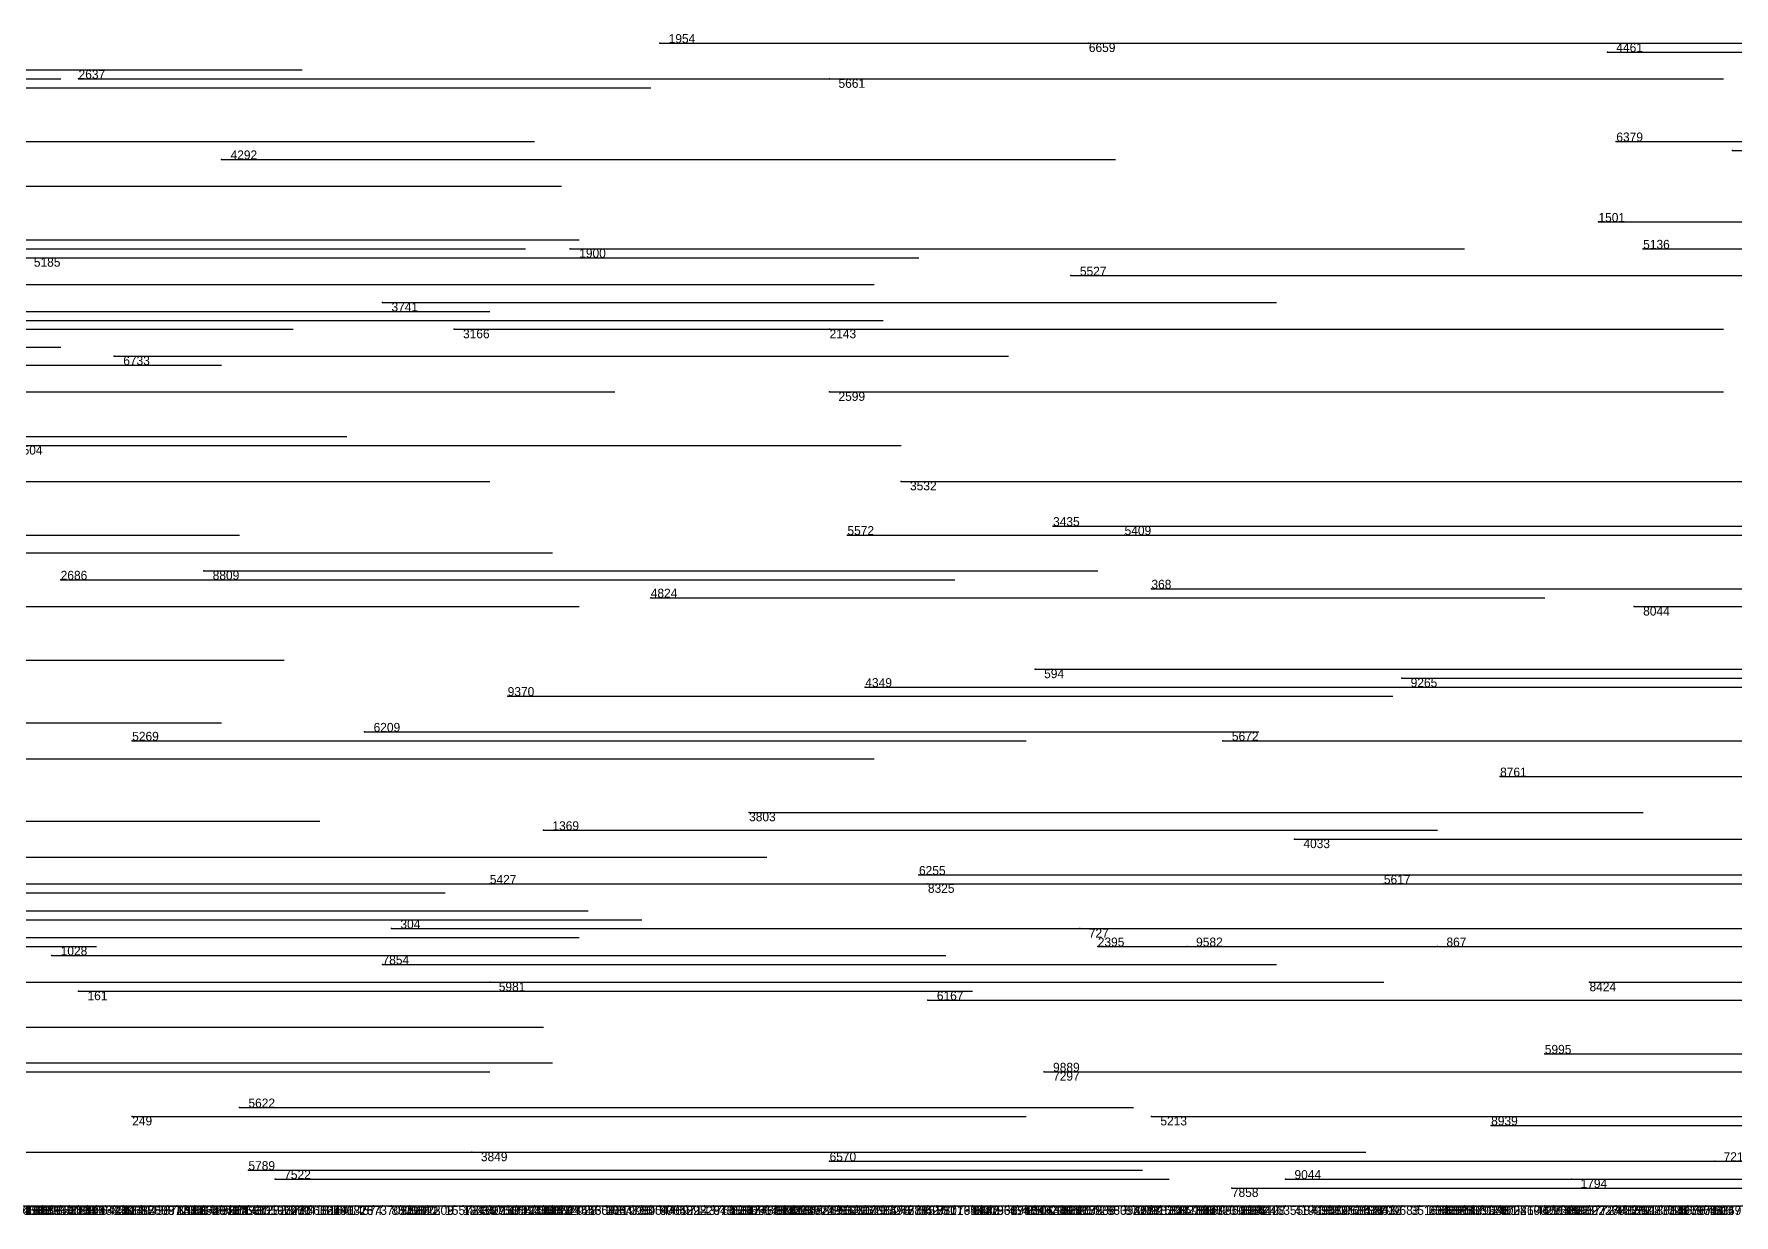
# Model space of a CAD drawing. Extents: x 0 to 1.1, y 0 to 1.
# Drawn here: x 0.765 to 0.9552, y -0.001 to 0.131 of the extents above; entities that cross this region are included whole.
import ezdxf

# ---------------------------------------------------------------- set-up
doc = ezdxf.new("R2010")
doc.units = 0
for name, color, linetype in [('Normals', 1, 'CONTINUOUS'), ('Source_points', 5, 'CONTINUOUS'), ('Text', 3, 'CONTINUOUS')]:
    doc.layers.add(name, color=color, linetype=linetype)

msp = doc.modelspace()

# ---------------------------------------------------------------- linework, layer by layer
at = {"layer": 'Normals', "color": 1}
for p, q in [((0.835, 0.13), (0.935, 0.13)), ((0.883, 0.13), (0.983, 0.13)), ((0.941, 0.129), (1.041, 0.129)), ((0.668, 0.126, 1), (0.768, 0.126, 1)), ((0.695, 0.127, 1), (0.795, 0.127, 1)), ((0.77, 0.126), (0.87, 0.126)), ((0.854, 0.126, 1), (0.954, 0.126, 1)), ((0.734, 0.125), (0.834, 0.125)), ((0.721, 0.119, 1), (0.821, 0.119, 1)), ((0.942, 0.119, 1), (1.042, 0.119, 1)), ((0.955, 0.118, 1), (1.055, 0.118, 1)), ((0.786, 0.117, 1), (0.886, 0.117, 1)), ((0.724, 0.114, 1), (0.824, 0.114, 1)), ((0.94, 0.11, 1), (1.04, 0.11, 1)), ((0.72, 0.107), (0.82, 0.107)), ((0.726, 0.108, 1), (0.826, 0.108, 1)), ((0.825, 0.107), (0.925, 0.107)), ((0.945, 0.107, 1), (1.045, 0.107, 1)), ((0.758, 0.106, 1), (0.858, 0.106, 1)), ((0.764, 0.106, 1), (0.864, 0.106, 1)), ((0.759, 0.103), (0.859, 0.103)), ((0.881, 0.104, 1), (0.981, 0.104, 1)), ((0.804, 0.101), (0.904, 0.101)), ((0.684, 0.099, 1), (0.784, 0.099, 1)), ((0.716, 0.1, 1), (0.816, 0.1, 1)), ((0.753, 0.099, 1), (0.853, 0.099, 1)), ((0.76, 0.099, 1), (0.86, 0.099, 1)), ((0.694, 0.098, 1), (0.794, 0.098, 1)), ((0.812, 0.098), (0.912, 0.098)), ((0.854, 0.098), (0.954, 0.098)), ((0.668, 0.096), (0.768, 0.096)), ((0.686, 0.094), (0.786, 0.094)), ((0.774, 0.095, 1), (0.874, 0.095, 1)), ((0.73, 0.091, 1), (0.83, 0.091, 1)), ((0.854, 0.091), (0.954, 0.091)), ((0.666, 0.086), (0.766, 0.086)), ((0.7, 0.086), (0.8, 0.086)), ((0.7, 0.085), (0.8, 0.085)), ((0.762, 0.085), (0.862, 0.085)), ((0.716, 0.081), (0.816, 0.081)), ((0.862, 0.081), (0.962, 0.081)), ((0.688, 0.075, 1), (0.788, 0.075, 1)), ((0.856, 0.075, 1), (0.956, 0.075, 1)), ((0.879, 0.076), (0.979, 0.076)), ((0.887, 0.075, 1), (0.987, 0.075, 1)), ((0.723, 0.073), (0.823, 0.073)), ((0.784, 0.071), (0.884, 0.071)), ((0.768, 0.07), (0.868, 0.07)), ((0.89, 0.069), (0.99, 0.069)), ((0.726, 0.067), (0.826, 0.067)), ((0.834, 0.068), (0.934, 0.068)), ((0.944, 0.067), (1.044, 0.067)), ((0.693, 0.061, 1), (0.793, 0.061, 1)), ((0.877, 0.06, 1), (0.977, 0.06, 1)), ((0.918, 0.059, 1), (1.018, 0.059, 1)), ((0.858, 0.058, 1), (0.958, 0.058, 1)), ((0.818, 0.057, 1), (0.917, 0.057, 1)), ((0.686, 0.054), (0.786, 0.054)), ((0.776, 0.052, 1), (0.876, 0.052, 1)), ((0.802, 0.053, 1), (0.902, 0.053, 1)), ((0.898, 0.052, 1), (0.998, 0.052, 1)), ((0.688, 0.05), (0.788, 0.05)), ((0.759, 0.05), (0.859, 0.05)), ((0.929, 0.048, 1), (1.029, 0.048, 1)), ((0.845, 0.044, 1), (0.945, 0.044, 1)), ((0.697, 0.043), (0.797, 0.043)), ((0.822, 0.042, 1), (0.922, 0.042, 1)), ((0.906, 0.041), (1.006, 0.041)), ((0.671, 0.039, 1), (0.771, 0.039, 1)), ((0.747, 0.039), (0.847, 0.039)), ((0.864, 0.037, 1), (0.964, 0.037, 1)), ((0.686, 0.035), (0.786, 0.035)), ((0.711, 0.035, 1), (0.811, 0.035, 1)), ((0.72, 0.036, 1), (0.82, 0.036, 1)), ((0.816, 0.036, 1), (0.915, 0.036, 1)), ((0.865, 0.036, 1), (0.965, 0.036, 1)), ((0.916, 0.036, 1), (1.016, 0.036, 1)), ((0.727, 0.033, 1), (0.827, 0.033, 1)), ((0.733, 0.032), (0.833, 0.032)), ((0.805, 0.031, 1), (0.905, 0.031, 1)), ((0.882, 0.031), (0.982, 0.031)), ((0.672, 0.029), (0.772, 0.029)), ((0.726, 0.03, 1), (0.826, 0.03, 1)), ((0.884, 0.029), (0.984, 0.029)), ((0.894, 0.029, 1), (0.994, 0.029, 1)), ((0.922, 0.029, 1), (1.022, 0.029, 1)), ((0.767, 0.028), (0.867, 0.028)), ((0.804, 0.027, 1), (0.904, 0.027, 1)), ((0.668, 0.025, 1), (0.768, 0.025, 1)), ((0.736, 0.025, 1), (0.836, 0.025, 1)), ((0.816, 0.025, 1), (0.916, 0.025, 1)), ((0.939, 0.025), (1.039, 0.025)), ((0.77, 0.024, 1), (0.87, 0.024, 1)), ((0.865, 0.023, 1), (0.965, 0.023, 1)), ((0.722, 0.02, 1), (0.822, 0.02, 1)), ((0.723, 0.016, 1), (0.823, 0.016, 1)), ((0.934, 0.017, 1), (1.034, 0.017, 1)), ((0.716, 0.015, 1), (0.816, 0.015, 1)), ((0.878, 0.015), (0.978, 0.015)), ((0.878, 0.015, 1), (0.978, 0.015, 1)), ((0.776, 0.01), (0.876, 0.01)), ((0.788, 0.011, 1), (0.888, 0.011, 1)), ((0.89, 0.01), (0.99, 0.01)), ((0.928, 0.009), (1.028, 0.009)), ((0.717, 0.006, 1), (0.817, 0.006, 1)), ((0.814, 0.006), (0.914, 0.006)), ((0.789, 0.004), (0.889, 0.004)), ((0.854, 0.005), (0.954, 0.005)), ((0.953, 0.005, 1), (1.053, 0.005, 1)), ((0.792, 0.003, 1), (0.892, 0.003, 1)), ((0.899, 0.002), (0.999, 0.002)), ((0.905, 0.003, 1), (1.005, 0.003, 1)), ((0.937, 0.003, 1), (1.037, 0.003, 1)), ((0.668, 0, 0.922), (0.768, 0, 0.922)), ((0.668, 0, 0.13), (0.768, 0, 0.13)), ((0.67, 0, 0.613), (0.77, 0, 0.613)), ((0.67, 0, 0.042), (0.77, 0, 0.042)), ((0.67, 0, 0.124), (0.77, 0, 0.124)), ((0.672, 0, 0.878), (0.772, 0, 0.878)), ((0.673, 0, 0.191), (0.773, 0, 0.191)), ((0.673, 0, 0.089), (0.773, 0, 0.089)), ((0.674, 0, 0.195), (0.774, 0, 0.195)), ((0.674, 0, 0.85), (0.774, 0, 0.85)), ((0.677, 0, 0.322), (0.777, 0, 0.322)), ((0.677, 0, 0.583), (0.777, 0, 0.583)), ((0.678, 0, 0.497), (0.778, 0, 0.497)), ((0.678, 0, 0.749), (0.778, 0, 0.749)), ((0.678, 0, 0.934), (0.778, 0, 0.934)), ((0.678, 0, 0.804), (0.778, 0, 0.804)), ((0.679, 0, 0.212), (0.779, 0, 0.212)), ((0.679, 0, 0.81), (0.779, 0, 0.81)), ((0.679, 0, 0.52), (0.779, 0, 0.52)), ((0.68, 0, 0.489), (0.78, 0, 0.489)), ((0.681, 0, 0.852), (0.781, 0, 0.852)), ((0.682, 0, 0.508), (0.782, 0, 0.508)), ((0.683, 0, 0.408), (0.783, 0, 0.408)), ((0.683, 0, 0.608), (0.783, 0, 0.608)), ((0.683, 0, 0.144), (0.783, 0, 0.144)), ((0.685, 0, 0.741), (0.785, 0, 0.741)), ((0.685, 0, 0.821), (0.785, 0, 0.821)), ((0.686, 0, 0.679), (0.786, 0, 0.679)), ((0.686, 0, 0.421), (0.786, 0, 0.421)), ((0.687, 0, 0.363), (0.787, 0, 0.363)), ((0.688, 0, 0.357), (0.788, 0, 0.357)), ((0.688, 0, 0.753), (0.788, 0, 0.753)), ((0.689, 0, 0.274), (0.789, 0, 0.274)), ((0.689, 0, 0.484), (0.789, 0, 0.484)), ((0.69, 0, 0.863), (0.79, 0, 0.863)), ((0.692, 0, 0.298), (0.791, 0, 0.298)), ((0.695, 0, 0.811), (0.795, 0, 0.811)), ((0.696, 0, 0.442), (0.796, 0, 0.442)), ((0.696, 0, 0.267), (0.795, 0, 0.267)), ((0.697, 0, 0.617), (0.797, 0, 0.617)), ((0.697, 0, 0.227), (0.797, 0, 0.227)), ((0.698, 0, 0.196), (0.798, 0, 0.196)), ((0.698, 0, 0.991), (0.798, 0, 0.991)), ((0.698, 0, 0.502), (0.798, 0, 0.502)), ((0.698, 0, 0.518), (0.798, 0, 0.518)), ((0.698, 0, 0.346), (0.798, 0, 0.346)), ((0.698, 0, 0.854), (0.798, 0, 0.854)), ((0.699, 0, 0.044), (0.799, 0, 0.044)), ((0.702, 0, 0.168), (0.801, 0, 0.168)), ((0.702, 0, 0.64), (0.802, 0, 0.64)), ((0.704, 0, 0.852), (0.804, 0, 0.852)), ((0.704, 0, 0.255), (0.804, 0, 0.255)), ((0.704, 0, 0.307), (0.804, 0, 0.307)), ((0.707, 0, 0.498), (0.807, 0, 0.498)), ((0.707, 0, 0.586), (0.806, 0, 0.586)), ((0.707, 0, 0.006), (0.806, 0, 0.006)), ((0.707, 0, 0.664), (0.807, 0, 0.664)), ((0.709, 0, 0.966), (0.809, 0, 0.966)), ((0.709, 0, 0.955), (0.809, 0, 0.955)), ((0.709, 0, 0.682), (0.809, 0, 0.682)), ((0.71, 0, 0.694), (0.809, 0, 0.694)), ((0.71, 0, 0.379), (0.809, 0, 0.379)), ((0.711, 0, 0.408), (0.811, 0, 0.408)), ((0.712, 0, 0.351), (0.812, 0, 0.351)), ((0.712, 0, 0.611), (0.812, 0, 0.611)), ((0.712, 0, 0.414), (0.812, 0, 0.414)), ((0.712, 0, 0.262), (0.812, 0, 0.262)), ((0.713, 0, 0.125), (0.813, 0, 0.125)), ((0.713, 0, 0.809), (0.812, 0, 0.809)), ((0.714, 0, 0.461), (0.814, 0, 0.461)), ((0.715, 0, 0.591), (0.815, 0, 0.591)), ((0.715, 0, 0.445), (0.815, 0, 0.445)), ((0.715, 0, 0.316), (0.815, 0, 0.316)), ((0.718, 0, 0.471), (0.818, 0, 0.471)), ((0.719, 0, 0.274), (0.819, 0, 0.274)), ((0.72, 0, 0.163), (0.82, 0, 0.163)), ((0.72, 0, 0.044), (0.82, 0, 0.044)), ((0.721, 0, 0.003), (0.821, 0, 0.003)), ((0.723, 0, 0.758), (0.823, 0, 0.758)), ((0.724, 0, 0.15), (0.824, 0, 0.15)), ((0.726, 0, 0.467), (0.826, 0, 0.467)), ((0.727, 0, 0.914), (0.827, 0, 0.914)), ((0.727, 0, 0.332), (0.827, 0, 0.332)), ((0.727, 0, 0.52), (0.827, 0, 0.52)), ((0.727, 0, 0.394), (0.827, 0, 0.394)), ((0.728, 0, 0.469), (0.828, 0, 0.469)), ((0.729, 0, 0.406), (0.829, 0, 0.406)), ((0.73, 0, 0.859), (0.83, 0, 0.859)), ((0.731, 0, 0.65), (0.831, 0, 0.65)), ((0.731, 0, 0.516), (0.831, 0, 0.516)), ((0.732, 0, 0.629), (0.832, 0, 0.629)), ((0.732, 0, 0.534), (0.832, 0, 0.534)), ((0.733, 0, 0.264), (0.833, 0, 0.264)), ((0.733, 0, 0.362), (0.833, 0, 0.362)), ((0.734, 0, 0.986), (0.834, 0, 0.986)), ((0.734, 0, 0.637), (0.834, 0, 0.637)), ((0.735, 0, 0.923), (0.835, 0, 0.923)), ((0.735, 0, 0.401), (0.835, 0, 0.401)), ((0.736, 0, 0.594), (0.836, 0, 0.594)), ((0.736, 0, 0.93), (0.836, 0, 0.93)), ((0.736, 0, 0.907), (0.836, 0, 0.907)), ((0.737, 0, 0.084), (0.837, 0, 0.084)), ((0.738, 0, 0.361), (0.838, 0, 0.361)), ((0.738, 0, 0.648), (0.838, 0, 0.648)), ((0.738, 0, 0.859), (0.838, 0, 0.859)), ((0.739, 0, 0.554), (0.839, 0, 0.554)), ((0.74, 0, 0.172), (0.84, 0, 0.172)), ((0.743, 0, 0.995), (0.843, 0, 0.995)), ((0.743, 0, 0.174), (0.843, 0, 0.174)), ((0.743, 0, 0.809), (0.843, 0, 0.809)), ((0.743, 0, 0.918), (0.843, 0, 0.918)), ((0.743, 0, 0.625), (0.843, 0, 0.625)), ((0.745, 0, 0.849), (0.845, 0, 0.849)), ((0.745, 0, 0.732), (0.845, 0, 0.732)), ((0.745, 0, 0.595), (0.845, 0, 0.595)), ((0.745, 0, 0.779), (0.845, 0, 0.779)), ((0.746, 0, 0.968), (0.846, 0, 0.968)), ((0.748, 0, 0.236), (0.848, 0, 0.236)), ((0.748, 0, 0.844), (0.848, 0, 0.844)), ((0.75, 0, 0.184), (0.85, 0, 0.184)), ((0.75, 0, 0.976), (0.85, 0, 0.976)), ((0.75, 0, 0.441), (0.85, 0, 0.441)), ((0.751, 0, 0.708), (0.851, 0, 0.708)), ((0.751, 0, 0.851), (0.851, 0, 0.851)), ((0.752, 0, 0.366), (0.852, 0, 0.366)), ((0.752, 0, 0.356), (0.852, 0, 0.356)), ((0.753, 0, 0.054), (0.853, 0, 0.054)), ((0.757, 0, 0.54), (0.857, 0, 0.54)), ((0.757, 0, 0.947), (0.857, 0, 0.947)), ((0.758, 0, 0.927), (0.858, 0, 0.927)), ((0.759, 0, 0.424), (0.859, 0, 0.424)), ((0.759, 0, 0.329), (0.859, 0, 0.329)), ((0.76, 0, 0.274), (0.86, 0, 0.274)), ((0.76, 0, 0.128), (0.86, 0, 0.128)), ((0.761, 0, 0.228), (0.861, 0, 0.228)), ((0.761, 0, 0.852), (0.861, 0, 0.852)), ((0.762, 0, 0.736), (0.862, 0, 0.736)), ((0.762, 0, 0.257), (0.862, 0, 0.257)), ((0.762, 0, 0.831), (0.862, 0, 0.831)), ((0.763, 0, 0.792), (0.863, 0, 0.792)), ((0.763, 0, 0.848), (0.863, 0, 0.848)), ((0.764, 0, 0.438), (0.864, 0, 0.438)), ((0.764, 0, 0.192), (0.864, 0, 0.192)), ((0.765, 0, 0.57), (0.865, 0, 0.57)), ((0.765, 0, 0.047), (0.865, 0, 0.047)), ((0.765, 0, 0.63), (0.865, 0, 0.63)), ((0.766, 0, 0.436), (0.866, 0, 0.436)), ((0.766, 0, 0.157), (0.866, 0, 0.157)), ((0.766, 0, 0.648), (0.866, 0, 0.648)), ((0.766, 0, 0.204), (0.866, 0, 0.204)), ((0.767, 0, 0.186), (0.867, 0, 0.186)), ((0.767, 0, 0.201), (0.867, 0, 0.201)), ((0.768, 0, 0.683), (0.868, 0, 0.683)), ((0.769, 0, 0.036), (0.869, 0, 0.036)), ((0.769, 0, 0.629), (0.869, 0, 0.629)), ((0.769, 0, 0.54), (0.869, 0, 0.54)), ((0.769, 0, 0.491), (0.869, 0, 0.491)), ((0.769, 0, 0.618), (0.869, 0, 0.618)), ((0.77, 0, 0.32), (0.87, 0, 0.32)), ((0.771, 0, 0.394), (0.871, 0, 0.394)), ((0.772, 0, 0.415), (0.872, 0, 0.415)), ((0.773, 0, 0.067), (0.873, 0, 0.067)), ((0.773, 0, 0.518), (0.873, 0, 0.518)), ((0.773, 0, 0.81), (0.873, 0, 0.81)), ((0.773, 0, 0.324), (0.873, 0, 0.324)), ((0.774, 0, 0.674), (0.874, 0, 0.674)), ((0.775, 0, 0.721), (0.875, 0, 0.721)), ((0.777, 0, 0.521), (0.877, 0, 0.521)), ((0.777, 0, 0.263), (0.877, 0, 0.263)), ((0.777, 0, 0.668), (0.877, 0, 0.668)), ((0.778, 0, 0.1), (0.878, 0, 0.1)), ((0.779, 0, 0.958), (0.879, 0, 0.958)), ((0.779, 0, 0.723), (0.879, 0, 0.723)), ((0.78, 0, 0.037), (0.88, 0, 0.037)), ((0.78, 0, 0.588), (0.88, 0, 0.588)), ((0.78, 0, 0.009), (0.88, 0, 0.009)), ((0.78, 0, 0.717), (0.88, 0, 0.717)), ((0.78, 0, 0.621), (0.88, 0, 0.621)), ((0.781, 0, 0.188), (0.881, 0, 0.188)), ((0.781, 0, 0.787), (0.881, 0, 0.787)), ((0.782, 0, 0.068), (0.882, 0, 0.068)), ((0.782, 0, 0.342), (0.882, 0, 0.342)), ((0.783, 0, 0.268), (0.883, 0, 0.268)), ((0.784, 0, 0.28), (0.884, 0, 0.28)), ((0.784, 0, 0.908), (0.884, 0, 0.908)), ((0.785, 0, 0.599), (0.885, 0, 0.599)), ((0.785, 0, 0.96), (0.885, 0, 0.96)), ((0.785, 0, 0.327), (0.885, 0, 0.327)), ((0.786, 0, 0.749), (0.886, 0, 0.749)), ((0.786, 0, 0.642), (0.886, 0, 0.642)), ((0.786, 0, 0.919), (0.886, 0, 0.919)), ((0.786, 0, 0.285), (0.886, 0, 0.285)), ((0.787, 0, 0.105), (0.887, 0, 0.105)), ((0.788, 0, 0.154), (0.888, 0, 0.154)), ((0.789, 0, 0.49), (0.889, 0, 0.49)), ((0.789, 0, 0.613), (0.889, 0, 0.613)), ((0.79, 0, 0.118), (0.89, 0, 0.118)), ((0.79, 0, 0.196), (0.89, 0, 0.196)), ((0.792, 0, 0.038), (0.892, 0, 0.038)), ((0.792, 0, 0.081), (0.892, 0, 0.081)), ((0.792, 0, 0.694), (0.892, 0, 0.694)), ((0.793, 0, 0.023), (0.893, 0, 0.023)), ((0.794, 0, 0.65), (0.894, 0, 0.65)), ((0.795, 0, 0.088), (0.895, 0, 0.088)), ((0.796, 0, 0.917), (0.896, 0, 0.917)), ((0.796, 0, 0.238), (0.896, 0, 0.238)), ((0.797, 0, 0.924), (0.897, 0, 0.924)), ((0.797, 0, 0.059), (0.897, 0, 0.059)), ((0.797, 0, 0.626), (0.897, 0, 0.626)), ((0.797, 0, 0.478), (0.897, 0, 0.478)), ((0.799, 0, 0.855), (0.899, 0, 0.855)), ((0.799, 0, 0.4), (0.899, 0, 0.4)), ((0.801, 0, 0.962), (0.901, 0, 0.962)), ((0.803, 0, 0.714), (0.903, 0, 0.714)), ((0.804, 0, 0.488), (0.904, 0, 0.488)), ((0.804, 0, 0.466), (0.904, 0, 0.466)), ((0.805, 0, 0.075), (0.905, 0, 0.075)), ((0.805, 0, 0.665), (0.905, 0, 0.665)), ((0.805, 0, 0.334), (0.905, 0, 0.334)), ((0.806, 0, 0.811), (0.906, 0, 0.811)), ((0.806, 0, 0.005), (0.906, 0, 0.005)), ((0.807, 0, 0.335), (0.907, 0, 0.335)), ((0.807, 0, 0.262), (0.907, 0, 0.262)), ((0.809, 0, 0.357), (0.909, 0, 0.357)), ((0.809, 0, 0.463), (0.909, 0, 0.463)), ((0.811, 0, 0.182), (0.911, 0, 0.182)), ((0.812, 0, 0.784), (0.912, 0, 0.784)), ((0.813, 0, 0.453), (0.913, 0, 0.453)), ((0.813, 0, 0.494), (0.913, 0, 0.494)), ((0.814, 0, 0.214), (0.914, 0, 0.214)), ((0.814, 0, 0.836), (0.914, 0, 0.836)), ((0.816, 0, 0.58), (0.916, 0, 0.58)), ((0.816, 0, 0.916), (0.916, 0, 0.916)), ((0.817, 0, 0.315), (0.917, 0, 0.315)), ((0.817, 0, 0.234), (0.917, 0, 0.234)), ((0.818, 0, 0.311), (0.918, 0, 0.311)), ((0.818, 0, 0.106), (0.918, 0, 0.106)), ((0.818, 0, 0.017), (0.918, 0, 0.017)), ((0.818, 0, 0.114), (0.918, 0, 0.114)), ((0.819, 0, 0.742), (0.919, 0, 0.742)), ((0.821, 0, 0.594), (0.921, 0, 0.594)), ((0.821, 0, 0.895), (0.921, 0, 0.895)), ((0.821, 0, 0.141), (0.921, 0, 0.141)), ((0.821, 0, 0.482), (0.92, 0, 0.482)), ((0.822, 0, 0.187), (0.922, 0, 0.187)), ((0.822, 0, 0.145), (0.921, 0, 0.145)), ((0.823, 0, 0.47), (0.923, 0, 0.47)), ((0.824, 0, 0.093), (0.923, 0, 0.093)), ((0.824, 0, 0.398), (0.924, 0, 0.398)), ((0.824, 0, 0.089), (0.924, 0, 0.089)), ((0.825, 0, 0.066), (0.924, 0, 0.066)), ((0.827, 0, 0.463), (0.927, 0, 0.463)), ((0.827, 0, 0.651), (0.927, 0, 0.651)), ((0.828, 0, 0.925), (0.928, 0, 0.925)), ((0.828, 0, 0.238), (0.928, 0, 0.238)), ((0.829, 0, 0.855), (0.928, 0, 0.855)), ((0.829, 0, 0.531), (0.929, 0, 0.531)), ((0.83, 0, 0.201), (0.93, 0, 0.201)), ((0.832, 0, 0.299), (0.932, 0, 0.299)), ((0.833, 0, 0.937), (0.933, 0, 0.937)), ((0.833, 0, 0.631), (0.933, 0, 0.631)), ((0.834, 0, 0.014), (0.934, 0, 0.014)), ((0.834, 0, 0.56), (0.934, 0, 0.56)), ((0.835, 0, 0.551), (0.935, 0, 0.551)), ((0.836, 0, 0.592), (0.936, 0, 0.592)), ((0.837, 0, 0.324), (0.937, 0, 0.324)), ((0.837, 0, 0.142), (0.937, 0, 0.142)), ((0.838, 0, 0.636), (0.938, 0, 0.636)), ((0.84, 0, 0.613), (0.94, 0, 0.613)), ((0.841, 0, 0.826), (0.941, 0, 0.826)), ((0.841, 0, 0.453), (0.941, 0, 0.453)), ((0.842, 0, 0.082), (0.942, 0, 0.082)), ((0.842, 0, 0.936), (0.942, 0, 0.936)), ((0.843, 0, 0.213), (0.943, 0, 0.213)), ((0.843, 0, 0.835), (0.943, 0, 0.835)), ((0.844, 0, 0.272), (0.944, 0, 0.272)), ((0.844, 0, 0.968), (0.944, 0, 0.968)), ((0.844, 0, 0.183), (0.944, 0, 0.183)), ((0.845, 0, 0.111), (0.945, 0, 0.111)), ((0.845, 0, 0.757), (0.945, 0, 0.757)), ((0.846, 0, 0.396), (0.946, 0, 0.396)), ((0.847, 0, 0.103), (0.947, 0, 0.103)), ((0.847, 0, 0.991), (0.947, 0, 0.991)), ((0.848, 0, 0.497), (0.948, 0, 0.497)), ((0.848, 0, 0.884), (0.948, 0, 0.884)), ((0.848, 0, 0.64), (0.948, 0, 0.64)), ((0.848, 0, 0.479), (0.948, 0, 0.479)), ((0.849, 0, 0.158), (0.949, 0, 0.158)), ((0.85, 0, 0.07), (0.95, 0, 0.07)), ((0.85, 0, 0.347), (0.95, 0, 0.347)), ((0.851, 0, 0.926), (0.951, 0, 0.926)), ((0.851, 0, 0.079), (0.951, 0, 0.079)), ((0.853, 0, 0.929), (0.953, 0, 0.929)), ((0.853, 0, 0.103), (0.953, 0, 0.103)), ((0.853, 0, 0.726), (0.953, 0, 0.726)), ((0.854, 0, 0.599), (0.954, 0, 0.599)), ((0.855, 0, 0.436), (0.955, 0, 0.436)), ((0.855, 0, 0.978), (0.955, 0, 0.978)), ((0.855, 0, 0.146), (0.955, 0, 0.146)), ((0.856, 0, 0.553), (0.956, 0, 0.553)), ((0.857, 0, 0.938), (0.957, 0, 0.938)), ((0.858, 0, 0.52), (0.958, 0, 0.52)), ((0.859, 0, 0.314), (0.959, 0, 0.314)), ((0.86, 0, 0.137), (0.96, 0, 0.137)), ((0.86, 0, 0.49), (0.96, 0, 0.49)), ((0.861, 0, 0.405), (0.961, 0, 0.405)), ((0.862, 0, 0.009), (0.962, 0, 0.009)), ((0.862, 0, 0.96), (0.962, 0, 0.96)), ((0.862, 0, 0.863), (0.962, 0, 0.863)), ((0.863, 0, 0.696), (0.963, 0, 0.696)), ((0.864, 0, 0.96), (0.964, 0, 0.96)), ((0.865, 0, 0.622), (0.965, 0, 0.622)), ((0.865, 0, 0.21), (0.965, 0, 0.21)), ((0.865, 0, 0.755), (0.965, 0, 0.755)), ((0.866, 0, 0.682), (0.966, 0, 0.682)), ((0.866, 0, 0.215), (0.966, 0, 0.215)), ((0.868, 0, 0.108), (0.968, 0, 0.108)), ((0.869, 0, 0.97), (0.969, 0, 0.97)), ((0.869, 0, 0.004), (0.969, 0, 0.004)), ((0.869, 0, 0.036), (0.969, 0, 0.036)), ((0.869, 0, 0.534), (0.969, 0, 0.534)), ((0.87, 0, 0.938), (0.97, 0, 0.938)), ((0.87, 0, 0.556), (0.97, 0, 0.556)), ((0.87, 0, 0.137), (0.97, 0, 0.137)), ((0.87, 0, 0.784), (0.97, 0, 0.784)), ((0.871, 0, 0.991), (0.971, 0, 0.991)), ((0.872, 0, 0.177), (0.972, 0, 0.177)), ((0.872, 0, 0.071), (0.972, 0, 0.071)), ((0.874, 0, 0.121), (0.974, 0, 0.121)), ((0.875, 0, 0.712), (0.975, 0, 0.712)), ((0.875, 0, 0.481), (0.975, 0, 0.481)), ((0.875, 0, 0.99), (0.975, 0, 0.99)), ((0.875, 0, 0.336), (0.975, 0, 0.336)), ((0.876, 0, 0.5), (0.976, 0, 0.5)), ((0.877, 0, 0.585), (0.977, 0, 0.585)), ((0.878, 0, 0.958), (0.978, 0, 0.958)), ((0.878, 0, 0.158), (0.978, 0, 0.158)), ((0.879, 0, 0.199), (0.979, 0, 0.199)), ((0.879, 0, 0.034), (0.979, 0, 0.034)), ((0.879, 0, 0.24), (0.979, 0, 0.24)), ((0.879, 0, 0.306), (0.979, 0, 0.306)), ((0.88, 0, 0.924), (0.98, 0, 0.924)), ((0.881, 0, 0.955), (0.981, 0, 0.955)), ((0.881, 0, 0.618), (0.981, 0, 0.618)), ((0.882, 0, 0.633), (0.982, 0, 0.633)), ((0.882, 0, 0.059), (0.982, 0, 0.059)), ((0.884, 0, 0.666), (0.984, 0, 0.666)), ((0.884, 0, 0.271), (0.984, 0, 0.271)), ((0.887, 0, 0.884), (0.987, 0, 0.884)), ((0.887, 0, 0.747), (0.987, 0, 0.747)), ((0.888, 0, 0.747), (0.988, 0, 0.747)), ((0.888, 0, 0.109), (0.988, 0, 0.109)), ((0.888, 0, 0.113), (0.988, 0, 0.113)), ((0.888, 0, 0.338), (0.988, 0, 0.338)), ((0.89, 0, 0.013), (0.99, 0, 0.013)), ((0.891, 0, 0.142), (0.991, 0, 0.142)), ((0.892, 0, 0.684), (0.992, 0, 0.684)), ((0.892, 0, 0.142), (0.992, 0, 0.142)), ((0.892, 0, 0.345), (0.992, 0, 0.345)), ((0.893, 0, 0.085), (0.993, 0, 0.085)), ((0.895, 0, 0.278), (0.995, 0, 0.278)), ((0.895, 0, 0.553), (0.995, 0, 0.553)), ((0.895, 0, 0.492), (0.995, 0, 0.492)), ((0.895, 0, 0.826), (0.995, 0, 0.826)), ((0.895, 0, 0.079), (0.995, 0, 0.079)), ((0.895, 0, 0.772), (0.995, 0, 0.772)), ((0.896, 0, 0.873), (0.996, 0, 0.873)), ((0.897, 0, 0.047), (0.997, 0, 0.047)), ((0.898, 0, 0.416), (0.998, 0, 0.416)), ((0.899, 0, 0.221), (0.999, 0, 0.221)), ((0.899, 0, 0.543), (0.999, 0, 0.543)), ((0.899, 0, 0.133), (0.999, 0, 0.133)), ((0.899, 0, 0.572), (0.999, 0, 0.572)), ((0.899, 0, 0.724), (0.999, 0, 0.724)), ((0.901, 0, 0.649), (1.002, 0, 0.649)), ((0.901, 0, 0.733), (1.001, 0, 0.733)), ((0.902, 0, 0.832), (1.002, 0, 0.832)), ((0.904, 0, 0.435), (1.004, 0, 0.435)), ((0.905, 0, 0.093), (1.006, 0, 0.093)), ((0.907, 0, 0.56), (1.007, 0, 0.56)), ((0.907, 0, 0.708), (1.007, 0, 0.708)), ((0.908, 0, 0.145), (1.008, 0, 0.145)), ((0.908, 0, 0.963), (1.008, 0, 0.963)), ((0.908, 0, 0.982), (1.008, 0, 0.982)), ((0.908, 0, 0.902), (1.008, 0, 0.902)), ((0.909, 0, 0.966), (1.009, 0, 0.966)), ((0.909, 0, 0.867), (1.009, 0, 0.867)), ((0.91, 0, 0.803), (1.01, 0, 0.803)), ((0.911, 0, 0.611), (1.011, 0, 0.611)), ((0.913, 0, 0.785), (1.013, 0, 0.785)), ((0.913, 0, 0.218), (1.013, 0, 0.218)), ((0.914, 0, 0.255), (1.014, 0, 0.255)), ((0.914, 0, 0.092), (1.014, 0, 0.092)), ((0.914, 0, 0.433), (1.014, 0, 0.433)), ((0.917, 0, 0.235), (1.017, 0, 0.235)), ((0.918, 0, 0.92), (1.018, 0, 0.92)), ((0.92, 0, 0.949), (1.02, 0, 0.949)), ((0.92, 0, 0.053), (1.02, 0, 0.053)), ((0.921, 0, 0.941), (1.021, 0, 0.941)), ((0.921, 0, 0.202), (1.021, 0, 0.202)), ((0.921, 0, 0.159), (1.021, 0, 0.159)), ((0.921, 0, 0.725), (1.021, 0, 0.725)), ((0.921, 0, 0.305), (1.021, 0, 0.305)), ((0.922, 0, 0.705), (1.022, 0, 0.705)), ((0.922, 0, 0.243), (1.022, 0, 0.243)), ((0.923, 0, 0.702), (1.023, 0, 0.702)), ((0.923, 0, 0.841), (1.023, 0, 0.841)), ((0.923, 0, 0.31), (1.023, 0, 0.31)), ((0.923, 0, 0.57), (1.024, 0, 0.57)), ((0.925, 0, 0.7), (1.025, 0, 0.7)), ((0.926, 0, 0.129), (1.026, 0, 0.129)), ((0.926, 0, 0.241), (1.026, 0, 0.241)), ((0.927, 0, 0.718), (1.027, 0, 0.718)), ((0.927, 0, 0.211), (1.027, 0, 0.211)), ((0.927, 0, 0.937), (1.027, 0, 0.937)), ((0.928, 0, 0.235), (1.028, 0, 0.235)), ((0.929, 0, 0.69), (1.029, 0, 0.69)), ((0.929, 0, 0.7), (1.029, 0, 0.7)), ((0.931, 0, 0.284), (1.031, 0, 0.284)), ((0.932, 0, 0.586), (1.032, 0, 0.586)), ((0.932, 0, 0.045), (1.032, 0, 0.045)), ((0.933, 0, 0.387), (1.033, 0, 0.387)), ((0.934, 0, 0.583), (1.034, 0, 0.583)), ((0.935, 0, 0.883), (1.035, 0, 0.883)), ((0.935, 0, 0.558), (1.035, 0, 0.558)), ((0.935, 0, 0.052), (1.035, 0, 0.052)), ((0.936, 0, 0.522), (1.036, 0, 0.522)), ((0.936, 0, 0.934), (1.036, 0, 0.934)), ((0.937, 0, 0.551), (1.037, 0, 0.551)), ((0.937, 0, 0.375), (1.037, 0, 0.375)), ((0.939, 0, 0.903), (1.039, 0, 0.903)), ((0.94, 0, 0.902), (1.04, 0, 0.902)), ((0.94, 0, 0.879), (1.04, 0, 0.879)), ((0.942, 0, 0.842), (1.042, 0, 0.842)), ((0.942, 0, 0.149), (1.042, 0, 0.149)), ((0.943, 0, 0.168), (1.043, 0, 0.168)), ((0.944, 0, 0.317), (1.044, 0, 0.317)), ((0.944, 0, 0.14), (1.044, 0, 0.14)), ((0.944, 0, 0.639), (1.044, 0, 0.639)), ((0.944, 0, 0.013), (1.044, 0, 0.013)), ((0.947, 0, 0.313), (1.047, 0, 0.313)), ((0.947, 0, 0.188), (1.047, 0, 0.188)), ((0.947, 0, 0.18), (1.047, 0, 0.18)), ((0.948, 0, 0.763), (1.048, 0, 0.763)), ((0.948, 0, 0.915), (1.048, 0, 0.915)), ((0.948, 0, 0.605), (1.048, 0, 0.605)), ((0.95, 0, 0.024), (1.05, 0, 0.024)), ((0.95, 0, 0.776), (1.05, 0, 0.776)), ((0.951, 0, 0.341), (1.051, 0, 0.341)), ((0.951, 0, 0.403), (1.051, 0, 0.403)), ((0.951, 0, 0.857), (1.051, 0, 0.857)), ((0.951, 0, 0.276), (1.051, 0, 0.276)), ((0.952, 0, 0.194), (1.052, 0, 0.194)), ((0.952, 0, 0.22), (1.052, 0, 0.22))]:
    msp.add_line(p, q, dxfattribs=at)
at = {"layer": 'Source_points', "color": 5}
for p in [(0.835, 0.13), (0.883, 0.13), (0.941, 0.129), (0.77, 0.126), (0.854, 0.126, 1), (0.942, 0.119, 1), (0.955, 0.118, 1), (0.786, 0.117, 1), (0.94, 0.11, 1), (0.825, 0.107), (0.945, 0.107, 1), (0.881, 0.104, 1), (0.804, 0.101), (0.812, 0.098), (0.854, 0.098), (0.774, 0.095, 1), (0.854, 0.091), (0.862, 0.081), (0.856, 0.075, 1), (0.879, 0.076), (0.887, 0.075, 1), (0.784, 0.071), (0.768, 0.07), (0.89, 0.069), (0.834, 0.068), (0.944, 0.067), (0.877, 0.06, 1), (0.918, 0.059, 1), (0.858, 0.058, 1), (0.818, 0.057, 1), (0.776, 0.052, 1), (0.802, 0.053, 1), (0.898, 0.052, 1), (0.929, 0.048, 1), (0.845, 0.044, 1), (0.822, 0.042, 1), (0.906, 0.041), (0.864, 0.037, 1), (0.816, 0.036, 1), (0.865, 0.036, 1), (0.916, 0.036, 1), (0.805, 0.031, 1), (0.882, 0.031), (0.884, 0.029), (0.894, 0.029, 1), (0.922, 0.029, 1), (0.767, 0.028), (0.804, 0.027, 1), (0.816, 0.025, 1), (0.939, 0.025), (0.77, 0.024, 1), (0.865, 0.023, 1), (0.934, 0.017, 1), (0.878, 0.015), (0.878, 0.015, 1), (0.776, 0.01), (0.788, 0.011, 1), (0.89, 0.01), (0.928, 0.009), (0.814, 0.006), (0.789, 0.004), (0.854, 0.005), (0.953, 0.005, 1), (0.792, 0.003, 1), (0.899, 0.002), (0.905, 0.003, 1), (0.937, 0.003, 1), (0.766, 0, 0.436), (0.766, 0, 0.157), (0.766, 0, 0.648), (0.766, 0, 0.204), (0.767, 0, 0.186), (0.767, 0, 0.201), (0.768, 0, 0.683), (0.769, 0, 0.036), (0.769, 0, 0.629), (0.769, 0, 0.54), (0.769, 0, 0.491), (0.769, 0, 0.618), (0.77, 0, 0.32), (0.771, 0, 0.394), (0.772, 0, 0.415), (0.773, 0, 0.067), (0.773, 0, 0.518), (0.773, 0, 0.81), (0.773, 0, 0.324), (0.774, 0, 0.674), (0.775, 0, 0.721), (0.777, 0, 0.521), (0.777, 0, 0.263), (0.777, 0, 0.668), (0.778, 0, 0.1), (0.779, 0, 0.958), (0.779, 0, 0.723), (0.78, 0, 0.037), (0.78, 0, 0.588), (0.78, 0, 0.009), (0.78, 0, 0.717), (0.78, 0, 0.621), (0.781, 0, 0.188), (0.781, 0, 0.787), (0.782, 0, 0.068), (0.782, 0, 0.342), (0.783, 0, 0.268), (0.784, 0, 0.28), (0.784, 0, 0.908), (0.785, 0, 0.599), (0.785, 0, 0.96), (0.785, 0, 0.327), (0.786, 0, 0.749), (0.786, 0, 0.642), (0.786, 0, 0.919), (0.786, 0, 0.285), (0.787, 0, 0.105), (0.788, 0, 0.154), (0.789, 0, 0.49), (0.789, 0, 0.613), (0.79, 0, 0.118), (0.79, 0, 0.196), (0.792, 0, 0.038), (0.792, 0, 0.081), (0.792, 0, 0.694), (0.793, 0, 0.023), (0.794, 0, 0.65), (0.795, 0, 0.088), (0.796, 0, 0.917), (0.796, 0, 0.238), (0.797, 0, 0.924), (0.797, 0, 0.059), (0.797, 0, 0.626), (0.797, 0, 0.478), (0.799, 0, 0.855), (0.799, 0, 0.4), (0.801, 0, 0.962), (0.803, 0, 0.714), (0.804, 0, 0.488), (0.804, 0, 0.466), (0.805, 0, 0.075), (0.805, 0, 0.665), (0.805, 0, 0.334), (0.806, 0, 0.811), (0.806, 0, 0.005), (0.807, 0, 0.335), (0.807, 0, 0.262), (0.809, 0, 0.357), (0.809, 0, 0.463), (0.811, 0, 0.182), (0.812, 0, 0.784), (0.813, 0, 0.453), (0.813, 0, 0.494), (0.814, 0, 0.214), (0.814, 0, 0.836), (0.816, 0, 0.58), (0.816, 0, 0.916), (0.817, 0, 0.315), (0.817, 0, 0.234), (0.818, 0, 0.311), (0.818, 0, 0.106), (0.818, 0, 0.017), (0.818, 0, 0.114), (0.819, 0, 0.742), (0.821, 0, 0.594), (0.821, 0, 0.895), (0.821, 0, 0.141), (0.821, 0, 0.482), (0.822, 0, 0.187), (0.822, 0, 0.145), (0.823, 0, 0.47), (0.824, 0, 0.093), (0.824, 0, 0.398), (0.824, 0, 0.089), (0.825, 0, 0.066), (0.827, 0, 0.463), (0.827, 0, 0.651), (0.828, 0, 0.925), (0.828, 0, 0.238), (0.829, 0, 0.855), (0.829, 0, 0.531), (0.83, 0, 0.201), (0.832, 0, 0.299), (0.833, 0, 0.937), (0.833, 0, 0.631), (0.834, 0, 0.014), (0.834, 0, 0.56), (0.835, 0, 0.551), (0.836, 0, 0.592), (0.837, 0, 0.324), (0.837, 0, 0.142), (0.838, 0, 0.636), (0.84, 0, 0.613), (0.841, 0, 0.826), (0.841, 0, 0.453), (0.842, 0, 0.082), (0.842, 0, 0.936), (0.843, 0, 0.213), (0.843, 0, 0.835), (0.844, 0, 0.272), (0.844, 0, 0.968), (0.844, 0, 0.183), (0.845, 0, 0.111), (0.845, 0, 0.757), (0.846, 0, 0.396), (0.847, 0, 0.103), (0.847, 0, 0.991), (0.848, 0, 0.497), (0.848, 0, 0.884), (0.848, 0, 0.64), (0.848, 0, 0.479), (0.849, 0, 0.158), (0.85, 0, 0.07), (0.85, 0, 0.347), (0.851, 0, 0.926), (0.851, 0, 0.079), (0.853, 0, 0.929), (0.853, 0, 0.103), (0.853, 0, 0.726), (0.854, 0, 0.599), (0.855, 0, 0.436), (0.855, 0, 0.978), (0.855, 0, 0.146), (0.856, 0, 0.553), (0.857, 0, 0.938), (0.858, 0, 0.52), (0.859, 0, 0.314), (0.86, 0, 0.137), (0.86, 0, 0.49), (0.861, 0, 0.405), (0.862, 0, 0.009), (0.862, 0, 0.96), (0.862, 0, 0.863), (0.863, 0, 0.696), (0.864, 0, 0.96), (0.865, 0, 0.622), (0.865, 0, 0.21), (0.865, 0, 0.755), (0.866, 0, 0.682), (0.866, 0, 0.215), (0.868, 0, 0.108), (0.869, 0, 0.97), (0.869, 0, 0.004), (0.869, 0, 0.036), (0.869, 0, 0.534), (0.87, 0, 0.938), (0.87, 0, 0.556), (0.87, 0, 0.137), (0.87, 0, 0.784), (0.871, 0, 0.991), (0.872, 0, 0.177), (0.872, 0, 0.071), (0.874, 0, 0.121), (0.875, 0, 0.712), (0.875, 0, 0.481), (0.875, 0, 0.99), (0.875, 0, 0.336), (0.876, 0, 0.5), (0.877, 0, 0.585), (0.878, 0, 0.958), (0.878, 0, 0.158), (0.879, 0, 0.199), (0.879, 0, 0.034), (0.879, 0, 0.24), (0.879, 0, 0.306), (0.88, 0, 0.924), (0.881, 0, 0.955), (0.881, 0, 0.618), (0.882, 0, 0.633), (0.882, 0, 0.059), (0.884, 0, 0.666), (0.884, 0, 0.271), (0.887, 0, 0.884), (0.887, 0, 0.747), (0.888, 0, 0.747), (0.888, 0, 0.109), (0.888, 0, 0.113), (0.888, 0, 0.338), (0.89, 0, 0.013), (0.891, 0, 0.142), (0.892, 0, 0.684), (0.892, 0, 0.142), (0.892, 0, 0.345), (0.893, 0, 0.085), (0.895, 0, 0.278), (0.895, 0, 0.553), (0.895, 0, 0.492), (0.895, 0, 0.826), (0.895, 0, 0.079), (0.895, 0, 0.772), (0.896, 0, 0.873), (0.897, 0, 0.047), (0.898, 0, 0.416), (0.899, 0, 0.221), (0.899, 0, 0.543), (0.899, 0, 0.133), (0.899, 0, 0.572), (0.899, 0, 0.724), (0.901, 0, 0.649), (0.901, 0, 0.733), (0.902, 0, 0.832), (0.904, 0, 0.435), (0.905, 0, 0.093), (0.907, 0, 0.56), (0.907, 0, 0.708), (0.908, 0, 0.145), (0.908, 0, 0.963), (0.908, 0, 0.982), (0.908, 0, 0.902), (0.909, 0, 0.966), (0.909, 0, 0.867), (0.91, 0, 0.803), (0.911, 0, 0.611), (0.913, 0, 0.785), (0.913, 0, 0.218), (0.914, 0, 0.255), (0.914, 0, 0.092), (0.914, 0, 0.433), (0.917, 0, 0.235), (0.918, 0, 0.92), (0.92, 0, 0.949), (0.92, 0, 0.053), (0.921, 0, 0.941), (0.921, 0, 0.202), (0.921, 0, 0.159), (0.921, 0, 0.725), (0.921, 0, 0.305), (0.922, 0, 0.705), (0.922, 0, 0.243), (0.923, 0, 0.702), (0.923, 0, 0.841), (0.923, 0, 0.31), (0.923, 0, 0.57), (0.925, 0, 0.7), (0.926, 0, 0.129), (0.926, 0, 0.241), (0.927, 0, 0.718), (0.927, 0, 0.211), (0.927, 0, 0.937), (0.928, 0, 0.235), (0.929, 0, 0.69), (0.929, 0, 0.7), (0.931, 0, 0.284), (0.932, 0, 0.586), (0.932, 0, 0.045), (0.933, 0, 0.387), (0.934, 0, 0.583), (0.935, 0, 0.883), (0.935, 0, 0.558), (0.935, 0, 0.052), (0.936, 0, 0.522), (0.936, 0, 0.934), (0.937, 0, 0.551), (0.937, 0, 0.375), (0.939, 0, 0.903), (0.94, 0, 0.902), (0.94, 0, 0.879), (0.942, 0, 0.842), (0.942, 0, 0.149), (0.943, 0, 0.168), (0.944, 0, 0.317), (0.944, 0, 0.14), (0.944, 0, 0.639), (0.944, 0, 0.013), (0.947, 0, 0.313), (0.947, 0, 0.188), (0.947, 0, 0.18), (0.948, 0, 0.763), (0.948, 0, 0.915), (0.948, 0, 0.605), (0.95, 0, 0.024), (0.95, 0, 0.776), (0.951, 0, 0.341), (0.951, 0, 0.403), (0.951, 0, 0.857), (0.951, 0, 0.276), (0.952, 0, 0.194), (0.952, 0, 0.22)]:
    msp.add_point(p, dxfattribs=at)

# ---------------------------------------------------------------- texts
at = {"layer": 'Text', "color": 3}
for s, p in [('1954', (0.836, 0.13)), ('6659', (0.883, 0.129)), ('4461', (0.942, 0.129)), ('2637', (0.77, 0.126)), ('5661', (0.855, 0.125, 1)), ('6379', (0.942, 0.119, 1)), ('4292', (0.787, 0.117, 1)), ('1501', (0.94, 0.11, 1)), ('1900', (0.826, 0.106)), ('5136', (0.945, 0.107, 1)), ('5185', (0.765, 0.105, 1)), ('5527', (0.882, 0.104, 1)), ('3741', (0.805, 0.1)), ('3166', (0.813, 0.097)), ('2143', (0.854, 0.097)), ('6733', (0.775, 0.094, 1)), ('2599', (0.855, 0.09)), ('7504', (0.763, 0.084)), ('3532', (0.863, 0.08)), ('3435', (0.879, 0.076)), ('5572', (0.856, 0.075, 1)), ('5409', (0.887, 0.075, 1)), ('2686', (0.768, 0.07)), ('8809', (0.785, 0.07)), ('4824', (0.834, 0.068)), ('368', (0.89, 0.069)), ('8044', (0.945, 0.066)), ('4349', (0.858, 0.058, 1)), ('594', (0.878, 0.059, 1)), ('9265', (0.919, 0.058, 1)), ('9370', (0.818, 0.057, 1)), ('6209', (0.803, 0.053, 1)), ('5269', (0.776, 0.052, 1)), ('5672', (0.899, 0.052, 1)), ('8761', (0.929, 0.048, 1)), ('3803', (0.845, 0.043, 1)), ('1369', (0.823, 0.042, 1)), ('4033', (0.907, 0.04)), ('5427', (0.816, 0.036, 1)), ('6255', (0.864, 0.037, 1)), ('5617', (0.916, 0.036, 1)), ('8325', (0.865, 0.035, 1)), ('304', (0.806, 0.031, 1)), ('727', (0.883, 0.03)), ('1028', (0.768, 0.028)), ('2395', (0.884, 0.029)), ('9582', (0.895, 0.029, 1)), ('867', (0.923, 0.029, 1)), ('7854', (0.804, 0.027, 1)), ('5981', (0.817, 0.024, 1)), ('8424', (0.939, 0.024)), ('161', (0.771, 0.023, 1)), ('6167', (0.866, 0.023, 1)), ('5995', (0.934, 0.017, 1)), ('9889', (0.879, 0.015, 1)), ('7297', (0.879, 0.014)), ('5622', (0.789, 0.011, 1)), ('249', (0.776, 0.009)), ('5213', (0.891, 0.009)), ('8939', (0.928, 0.009)), ('3849', (0.815, 0.005)), ('6570', (0.854, 0.005)), ('7217', (0.954, 0.005, 1)), ('5789', (0.789, 0.004)), ('7522', (0.793, 0.003, 1)), ('9044', (0.906, 0.003, 1)), ('7858', (0.899, 0.001)), ('1794', (0.938, 0.002, 1)), ('3038', (0.763, -0.001, 0.831)), ('2459', (0.763, -0.001, 0.257)), ('4213', (0.764, -0.001, 0.438)), ('8947', (0.764, -0.001, 0.848)), ('1236', (0.764, -0.001, 0.792)), ('4979', (0.765, -0.001, 0.047)), ('966', (0.765, -0.001, 0.57)), ('9661', (0.765, -0.001, 0.63)), ('9685', (0.765, -0.001, 0.192)), ('8030', (0.766, -0.001, 0.204)), ('6032', (0.766, -0.001, 0.648)), ('1496', (0.766, -0.001, 0.436)), ('2547', (0.767, -0.001, 0.157)), ('4319', (0.768, -0.001, 0.201)), ('140', (0.768, -0.001, 0.186)), ('3464', (0.769, -0.001, 0.54)), ('1473', (0.769, -0.001, 0.683)), ('580', (0.77, -0.001, 0.036)), ('8439', (0.77, -0.001, 0.32)), ('8583', (0.77, -0.001, 0.491)), ('8681', (0.77, -0.001, 0.618)), ('2274', (0.77, -0.001, 0.629)), ('8264', (0.771, -0.001, 0.394)), ('3455', (0.773, -0.001, 0.415)), ('6825', (0.773, -0.001, 0.324)), ('4196', (0.774, -0.001, 0.518)), ('4443', (0.774, -0.001, 0.81)), ('260', (0.774, -0.001, 0.067)), ('4139', (0.775, -0.001, 0.674)), ('6340', (0.775, -0.001, 0.721)), ('5850', (0.777, -0.001, 0.263)), ('8758', (0.777, -0.001, 0.668)), ('1280', (0.777, -0.001, 0.521)), ('4387', (0.778, -0.001, 0.1)), ('3720', (0.78, -0.001, 0.723)), ('8', (0.78, -0.001, 0.958)), ('9773', (0.78, -0.001, 0.621)), ('5652', (0.781, -0.001, 0.009)), ('8552', (0.781, -0.001, 0.717)), ('2434', (0.781, -0.001, 0.037)), ('2671', (0.781, -0.001, 0.588)), ('1345', (0.781, -0.001, 0.188)), ('1336', (0.782, -0.001, 0.068)), ('1869', (0.782, -0.001, 0.787)), ('5148', (0.783, -0.001, 0.268)), ('5948', (0.783, -0.001, 0.342)), ('4870', (0.785, -0.001, 0.908)), ('5543', (0.785, -0.001, 0.96)), ('2941', (0.785, -0.001, 0.28)), ('1079', (0.785, -0.001, 0.599)), ('3981', (0.786, -0.001, 0.749)), ('9312', (0.786, -0.001, 0.285)), ('9584', (0.786, -0.001, 0.327)), ('7205', (0.786, -0.001, 0.919)), ('4714', (0.787, -0.001, 0.642)), ('7691', (0.788, -0.001, 0.154)), ('1637', (0.788, -0.001, 0.105)), ('937', (0.789, -0.001, 0.49)), ('3353', (0.79, -0.001, 0.196)), ('1019', (0.79, -0.001, 0.613)), ('2823', (0.791, -0.001, 0.118)), ('5970', (0.793, -0.001, 0.694)), ('676', (0.793, -0.001, 0.038)), ('2417', (0.793, -0.001, 0.081)), ('7231', (0.793, -0.001, 0.023)), ('7766', (0.794, -0.001, 0.65)), ('9418', (0.795, -0.001, 0.088)), ('5093', (0.797, -0.001, 0.478)), ('8949', (0.797, -0.001, 0.238)), ('6674', (0.797, -0.001, 0.917)), ('129', (0.797, -0.001, 0.924)), ('1268', (0.797, -0.001, 0.059)), ('1641', (0.798, -0.001, 0.626)), ('6876', (0.8, -0.001, 0.4)), ('1828', (0.8, -0.001, 0.855)), ('4574', (0.801, -0.001, 0.962)), ('7370', (0.803, -0.001, 0.714)), ('8800', (0.805, -0.001, 0.488)), ('8871', (0.805, -0.001, 0.466)), ('5239', (0.806, -0.001, 0.334)), ('9831', (0.806, -0.001, 0.005)), ('2704', (0.806, -0.001, 0.665)), ('152', (0.806, -0.001, 0.811)), ('1890', (0.806, -0.001, 0.075)), ('8630', (0.807, -0.001, 0.262)), ('812', (0.808, -0.001, 0.335)), ('2209', (0.809, -0.001, 0.463)), ('1308', (0.809, -0.001, 0.357)), ('1557', (0.811, -0.001, 0.182)), ('4831', (0.813, -0.001, 0.494)), ('1243', (0.813, -0.001, 0.784)), ('3799', (0.814, -0.001, 0.453)), ('2462', (0.814, -0.001, 0.214)), ('3401', (0.815, -0.001, 0.836)), ('9766', (0.816, -0.001, 0.916)), ('9131', (0.817, -0.001, 0.234)), ('751', (0.817, -0.001, 0.58)), ('4902', (0.818, -0.001, 0.315)), ('3709', (0.818, -0.001, 0.311)), ('9742', (0.818, -0.001, 0.017)), ('9919', (0.818, -0.001, 0.114)), ('6226', (0.819, -0.001, 0.106)), ('4236', (0.82, -0.001, 0.742)), ('4527', (0.821, -0.001, 0.141)), ('3451', (0.821, -0.001, 0.594)), ('7745', (0.821, -0.001, 0.482)), ('4442', (0.822, -0.001, 0.895)), ('6979', (0.822, -0.001, 0.187)), ('7317', (0.822, -0.001, 0.145)), ('8724', (0.823, -0.001, 0.47)), ('8175', (0.824, -0.001, 0.093)), ('8244', (0.824, -0.001, 0.398)), ('8744', (0.824, -0.001, 0.089)), ('2928', (0.825, -0.001, 0.066)), ('4303', (0.827, -0.001, 0.463)), ('5654', (0.827, -0.001, 0.651)), ('384', (0.829, -0.001, 0.925)), ('276', (0.829, -0.001, 0.855)), ('1034', (0.829, -0.001, 0.238)), ('2199', (0.83, -0.001, 0.531)), ('7336', (0.831, -0.001, 0.201)), ('766', (0.832, -0.001, 0.299)), ('5054', (0.833, -0.001, 0.631)), ('840', (0.833, -0.001, 0.937)), ('478', (0.835, -0.001, 0.014)), ('3065', (0.835, -0.001, 0.56)), ('9904', (0.835, -0.001, 0.551)), ('4697', (0.836, -0.001, 0.592)), ('8922', (0.838, -0.001, 0.142)), ('2282', (0.838, -0.001, 0.324)), ('1437', (0.839, -0.001, 0.636)), ('8481', (0.841, -0.001, 0.453)), ('9715', (0.841, -0.001, 0.613)), ('5550', (0.842, -0.001, 0.082)), ('5451', (0.842, -0.001, 0.826)), ('8256', (0.843, -0.001, 0.936)), ('8599', (0.843, -0.001, 0.835)), ('377', (0.844, -0.001, 0.272)), ('3477', (0.844, -0.001, 0.968)), ('5127', (0.844, -0.001, 0.183)), ('6074', (0.844, -0.001, 0.213)), ('9643', (0.846, -0.001, 0.757)), ('6178', (0.846, -0.001, 0.111)), ('8683', (0.847, -0.001, 0.991)), ('6844', (0.847, -0.001, 0.396)), ('534', (0.848, -0.001, 0.103)), ('3861', (0.848, -0.001, 0.497)), ('9789', (0.848, -0.001, 0.479)), ('6287', (0.848, -0.001, 0.884)), ('9010', (0.849, -0.001, 0.64)), ('2625', (0.85, -0.001, 0.158)), ('6989', (0.85, -0.001, 0.07)), ('7747', (0.85, -0.001, 0.347)), ('8498', (0.851, -0.001, 0.079)), ('6672', (0.851, -0.001, 0.926)), ('2298', (0.853, -0.001, 0.103)), ('7439', (0.853, -0.001, 0.726)), ('6750', (0.854, -0.001, 0.599)), ('1962', (0.854, -0.001, 0.929)), ('6329', (0.855, -0.001, 0.146)), ('6207', (0.856, -0.001, 0.978)), ('1225', (0.856, -0.001, 0.436)), ('6120', (0.857, -0.001, 0.553)), ('7075', (0.857, -0.001, 0.938)), ('6795', (0.858, -0.001, 0.52)), ('2332', (0.859, -0.001, 0.314)), ('3690', (0.86, -0.001, 0.137)), ('8473', (0.86, -0.001, 0.49)), ('4288', (0.862, -0.001, 0.009)), ('4679', (0.862, -0.001, 0.96)), ('4774', (0.862, -0.001, 0.863)), ('7811', (0.862, -0.001, 0.405)), ('349', (0.864, -0.001, 0.696)), ('5627', (0.864, -0.001, 0.96)), ('5161', (0.865, -0.001, 0.21)), ('3877', (0.866, -0.001, 0.682)), ('5111', (0.866, -0.001, 0.622)), ('8517', (0.866, -0.001, 0.755)), ('7107', (0.866, -0.001, 0.215)), ('3482', (0.869, -0.001, 0.97)), ('9944', (0.869, -0.001, 0.108)), ('6197', (0.869, -0.001, 0.004)), ('5235', (0.87, -0.001, 0.556)), ('8882', (0.87, -0.001, 0.534)), ('9442', (0.87, -0.001, 0.784)), ('6277', (0.87, -0.001, 0.036)), ('6665', (0.87, -0.001, 0.137)), ('1507', (0.87, -0.001, 0.938)), ('7831', (0.872, -0.001, 0.177)), ('7960', (0.872, -0.001, 0.071)), ('1338', (0.872, -0.001, 0.991)), ('4647', (0.874, -0.001, 0.121)), ('9369', (0.875, -0.001, 0.99)), ('9678', (0.875, -0.001, 0.336)), ('7484', (0.875, -0.001, 0.712)), ('8314', (0.876, -0.001, 0.481)), ('2106', (0.876, -0.001, 0.5)), ('9299', (0.878, -0.001, 0.585)), ('6715', (0.878, -0.001, 0.158)), ('4803', (0.879, -0.001, 0.958)), ('3490', (0.879, -0.001, 0.034)), ('424', (0.88, -0.001, 0.199)), ('3527', (0.88, -0.001, 0.24)), ('6151', (0.88, -0.001, 0.306)), ('7086', (0.88, -0.001, 0.924)), ('7207', (0.881, -0.001, 0.955)), ('9502', (0.882, -0.001, 0.618)), ('5939', (0.883, -0.001, 0.633)), ('7806', (0.883, -0.001, 0.059)), ('5805', (0.885, -0.001, 0.666)), ('8539', (0.885, -0.001, 0.271)), ('8737', (0.887, -0.001, 0.747)), ('4077', (0.888, -0.001, 0.113)), ('3281', (0.888, -0.001, 0.884)), ('55', (0.888, -0.001, 0.747)), ('2718', (0.888, -0.001, 0.109)), ('9991', (0.889, -0.001, 0.338)), ('9158', (0.89, -0.001, 0.013)), ('8208', (0.891, -0.001, 0.142)), ('322', (0.892, -0.001, 0.684)), ('5447', (0.892, -0.001, 0.142)), ('8593', (0.893, -0.001, 0.345)), ('2265', (0.894, -0.001, 0.085)), ('5445', (0.895, -0.001, 0.492)), ('8563', (0.895, -0.001, 0.826)), ('8925', (0.895, -0.001, 0.079)), ('1687', (0.895, -0.001, 0.553)), ('5999', (0.896, -0.001, 0.873)), ('9698', (0.896, -0.001, 0.772)), ('1500', (0.896, -0.001, 0.278)), ('2390', (0.898, -0.001, 0.047)), ('5055', (0.899, -0.001, 0.416)), ('5385', (0.899, -0.001, 0.133)), ('6333', (0.899, -0.001, 0.724)), ('224', (0.9, -0.001, 0.221)), ('6108', (0.9, -0.001, 0.572)), ('1082', (0.9, -0.001, 0.543)), ('9424', (0.901, -0.001, 0.733)), ('4128', (0.902, -0.001, 0.649)), ('540', (0.902, -0.001, 0.832)), ('6355', (0.904, -0.001, 0.435)), ('4199', (0.906, -0.001, 0.093)), ('8419', (0.907, -0.001, 0.708)), ('4085', (0.908, -0.001, 0.56)), ('4682', (0.908, -0.001, 0.982)), ('3082', (0.909, -0.001, 0.867)), ('3619', (0.909, -0.001, 0.963)), ('5765', (0.909, -0.001, 0.902)), ('903', (0.909, -0.001, 0.145)), ('2096', (0.91, -0.001, 0.966)), ('3768', (0.911, -0.001, 0.803)), ('5218', (0.912, -0.001, 0.611)), ('3835', (0.913, -0.001, 0.785)), ('5474', (0.913, -0.001, 0.218)), ('5279', (0.914, -0.001, 0.255)), ('8410', (0.915, -0.001, 0.092)), ('9832', (0.915, -0.001, 0.433)), ('9683', (0.917, -0.001, 0.235)), ('3516', (0.919, -0.001, 0.92)), ('3058', (0.921, -0.001, 0.202)), ('5346', (0.921, -0.001, 0.053)), ('2030', (0.921, -0.001, 0.949)), ('2522', (0.921, -0.001, 0.941)), ('6106', (0.921, -0.001, 0.725)), ('3081', (0.922, -0.001, 0.159)), ('8362', (0.922, -0.001, 0.243)), ('6362', (0.922, -0.001, 0.305)), ('5596', (0.923, -0.001, 0.705)), ('6383', (0.923, -0.001, 0.31)), ('8790', (0.924, -0.001, 0.57)), ('6147', (0.924, -0.001, 0.841)), ('1049', (0.924, -0.001, 0.702)), ('5570', (0.925, -0.001, 0.7)), ('3312', (0.926, -0.001, 0.129)), ('9546', (0.927, -0.001, 0.211)), ('9682', (0.927, -0.001, 0.937)), ('9943', (0.927, -0.001, 0.241)), ('2481', (0.928, -0.001, 0.718)), ('4034', (0.929, -0.001, 0.69)), ('5028', (0.929, -0.001, 0.235)), ('7702', (0.929, -0.001, 0.7)), ('6092', (0.932, -0.001, 0.045)), ('190', (0.932, -0.001, 0.284)), ('4470', (0.933, -0.001, 0.387)), ('4655', (0.933, -0.001, 0.586)), ('2114', (0.934, -0.001, 0.583)), ('9538', (0.935, -0.001, 0.052)), ('7060', (0.935, -0.001, 0.558)), ('4785', (0.936, -0.001, 0.934)), ('1822', (0.936, -0.001, 0.883)), ('4082', (0.937, -0.001, 0.522)), ('5909', (0.937, -0.001, 0.551)), ('6377', (0.938, -0.001, 0.375)), ('2360', (0.94, -0.001, 0.902)), ('7278', (0.94, -0.001, 0.903)), ('2440', (0.941, -0.001, 0.879)), ('4552', (0.942, -0.001, 0.149)), ('3213', (0.943, -0.001, 0.842)), ('8782', (0.943, -0.001, 0.168)), ('3102', (0.944, -0.001, 0.14)), ('8698', (0.944, -0.001, 0.639)), ('69', (0.944, -0.001, 0.317)), ('9188', (0.945, -0.001, 0.013)), ('3594', (0.947, -0.001, 0.188)), ('3726', (0.947, -0.001, 0.18)), ('8816', (0.948, -0.001, 0.605)), ('1497', (0.948, -0.001, 0.313)), ('5558', (0.949, -0.001, 0.915)), ('1678', (0.949, -0.001, 0.763)), ('3581', (0.951, -0.001, 0.776)), ('8049', (0.951, -0.001, 0.857)), ('9054', (0.951, -0.001, 0.276)), ('1709', (0.951, -0.001, 0.024)), ('1721', (0.951, -0.001, 0.341)), ('7596', (0.952, -0.001, 0.403)), ('3147', (0.953, -0.001, 0.194)), ('5369', (0.953, -0.001, 0.22))]:
    msp.add_text(s, height=0.001, dxfattribs=at).set_placement(p)

doc.saveas('drawing.dxf')
